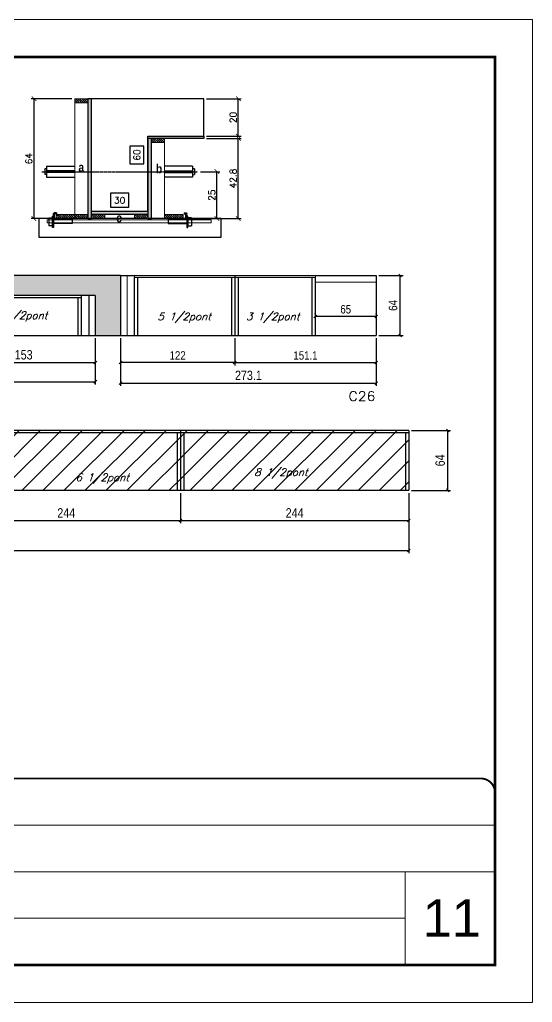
# Model space of a CAD drawing. Extents: x 137137 to 143418, y 10464 to 34486.
# Drawn here: x 141258 to 141806, y 31139 to 32189 of the extents above; entities that cross this region are included whole.
import ezdxf

# ---------------------------------------------------------------- set-up
doc = ezdxf.new("R2010")
doc.units = 0
for name, pattern in [('CONTINUO', [0]), ('DASHED', [0.75, 0.5, -0.25]), ('HIDDEN', [0.375, 0.25, -0.125])]:
    doc.linetypes.add(name, pattern=pattern)
for name, color, linetype in [('5', 5, 'Continuous'), ('barrote', 251, 'Continuous'), ('COTA', 241, 'Continuous'), ('Cota Seção (2x)', 4, 'Continuous'), ('detalhes', 4, 'Continuous'), ('Painéis', 200, 'Continuous'), ('presilha', 1, 'Continuous'), ('SARR_2.2x7', 40, 'Continuous'), ('SARR_3.5x7', 81, 'Continuous'), ('TENSOR', 3, 'Continuous'), ('texto', 7, 'Continuous')]:
    doc.layers.add(name, color=color, linetype=linetype)
for name, color, linetype, lineweight in [('CARIMBO', 255, 'Continuous', 9), ('CONCRETO', 251, 'Continuous', 25), ('Escoras', 2, 'Continuous', 25), ('Folhas', 255, 'Continuous', 9), ('Hachura', 251, 'Continuous', 9), ('Madeira', 126, 'Continuous', 18), ('Sarr 2.2x7', 40, 'Continuous', 9), ('SARRAFO DE PRESSAO', 251, 'DASHED', 9), ('SCO-___-LAJ', 2, 'Continuous', 0)]:
    doc.layers.add(name, color=color, linetype=linetype, lineweight=lineweight)
doc.styles.add('ARIAL', font='arial.ttf')
doc.styles.add('COTA TECNICA', font='techl___.ttf', dxfattribs={"height": 10})
doc.styles.add('COTA TECNICA-50', font='techl___.ttf', dxfattribs={"height": 9})
doc.styles.add('REGUA-120', font='ROMANS.shx', dxfattribs={"height": 15})
doc.styles.add('Romans', font='romans.shx')
doc.styles.add('TECNICA', font='techb___.ttf', dxfattribs={"height": 10})
doc.dimstyles.new('COTA PAINEL-50', dxfattribs={"dimtxt": 9, "dimasz": 3, "dimexe": 3, "dimexo": 3, "dimgap": 3, "dimtad": 1, "dimdec": 1, "dimzin": 12, "dimdsep": 46, "dimtxsty": 'COTA TECNICA-50', "dimblk1": 'OBLIQUE', "dimblk2": 'OBLIQUE', "dimsah": 1, "dimcen": 0.9, "dimclrd": 4, "dimclre": 4, "dimclrt": 240, "dimadec": 1, "dimazin": 3, "dimtfac": 1, "dimtdec": 1, "dimtmove": 0, "dimatfit": 3, "dimfxl": 1, "dimtolj": 1, "dimtzin": 12, "dimarcsym": 0})
doc.dimstyles.new('Cota Seção (2x)', dxfattribs={"dimtxt": 7, "dimasz": 5, "dimexe": 3, "dimexo": 3, "dimgap": 2, "dimtad": 3, "dimdec": 1, "dimlfac": 0.5, "dimzin": 12, "dimdsep": 46, "dimtxsty": 'Romans', "dimblk": 'ARCHTICK', "dimcen": 0, "dimclrd": 4, "dimclre": 4, "dimclrt": 1, "dimadec": 1, "dimazin": 3, "dimtfac": 1, "dimtdec": 1, "dimtmove": 0, "dimatfit": 3, "dimldrblk": 'OBLIQUE', "dimfxl": 1, "dimtolj": 1, "dimtzin": 12, "dimarcsym": 0})
doc.dimstyles.new('Cota Seção interna', dxfattribs={"dimtxt": 7, "dimasz": 6, "dimexe": 0.18, "dimexo": 2, "dimgap": -4, "dimtad": 3, "dimdec": 1, "dimlfac": 0.5, "dimzin": 12, "dimdsep": 46, "dimtxsty": 'Romans', "dimblk": 'ARCHTICK', "dimcen": 0.09, "dimse1": 1, "dimse2": 1, "dimsd1": 1, "dimsd2": 1, "dimclrd": 180, "dimclre": 5, "dimclrt": 1, "dimadec": 0, "dimazin": 3, "dimtfac": 1, "dimtdec": 1, "dimtofl": 0, "dimtmove": 0, "dimatfit": 3, "dimldrblk": 'ARCHTICK', "dimfxl": 1, "dimtolj": 1, "dimtzin": 0, "dimarcsym": 0})
doc.dimstyles.new('PAINEL', dxfattribs={"dimtxt": 10, "dimasz": 3, "dimexe": 3, "dimexo": 3, "dimgap": 3, "dimtad": 1, "dimdec": 1, "dimzin": 12, "dimdsep": 46, "dimtxsty": 'COTA TECNICA', "dimblk1": 'OBLIQUE', "dimblk2": 'OBLIQUE', "dimsah": 1, "dimcen": 0.9, "dimclrd": 4, "dimclre": 4, "dimclrt": 240, "dimadec": 1, "dimazin": 3, "dimtfac": 1, "dimtdec": 1, "dimtmove": 0, "dimatfit": 3, "dimfxl": 1, "dimtolj": 1, "dimtzin": 12, "dimarcsym": 0})
pattern_1 = [(45, (6544.79, 3677.721), (-11.2253202, 11.2253202), [])]
pattern_2 = [(315, (164222.6671, 23796.4695), (1.12253202, 1.12253202), [])]

# ---------------------------------------------------------------- blocks, each defined once
blk = doc.blocks.new('9999999999')
at = {"color": 30, "linetype": 'CONTINUO'}
for p, q in [((98564.6, 34379.6), (99584, 34379.6)), ((98564.6, 34329.8), (99488, 34329.8)), ((99584, 34329.8), (99488, 34329.8)), ((99488, 34329.8), (99488, 34230.2)), ((98564.6, 34280), (99488, 34280))]:
    blk.add_line(p, q, dxfattribs=at)
at = {"color": 30, "linetype": 'CONTINUO', "const_width": 2}
blk.add_lwpolyline([(99584, 34230.2), (99584, 34414.4, 0.414214), (99569, 34429.4), (98229, 34429.4, 0.414214), (98214, 34414.4), (98214, 34245.2, 0.414214), (98229, 34230.2), (99584, 34230.2)], format="xyb", dxfattribs=at)
at = {"layer": 'Folhas'}
blk.add_lwpolyline([(98139, 34190.2), (99624, 34190.2), (99624, 35240.2), (98139, 35240.2)], close=True, dxfattribs=at)
at = {"layer": 'Folhas', "color": 30, "const_width": 3}
blk.add_lwpolyline([(98214, 34230.2), (99584, 34230.2), (99584, 35200.2), (98214, 35200.2)], close=True, dxfattribs=at)
blk = doc.blocks.new('_Oblique')
at = {"color": 0, "linetype": 'ByBlock', "lineweight": -2}
blk.add_line((-0.5, -0.5), (0.5, 0.5), dxfattribs=at)
blk = doc.blocks.new('*D371')
at = {"layer": 'COTA', "color": 4, "linetype": 'ByBlock', "lineweight": -2, "transparency": 16777216}
for p, q in [((141185.8, 31682.7), (141185.8, 31650.5)), ((141429.8, 31682.7), (141429.8, 31650.5)), ((141185.8, 31653.5), (141429.8, 31653.5))]:
    blk.add_line(p, q, dxfattribs=at)
at = {"layer": 'Defpoints', "color": 0, "linetype": 'ByBlock', "transparency": 16777216}
for p in [(141185.8, 31685.7), (141429.8, 31685.7), (141429.8, 31653.5)]:
    blk.add_point(p, dxfattribs=at)
at = {"layer": 'COTA', "color": 4, "linetype": 'ByBlock', "lineweight": -2, "transparency": 16777216, "xscale": 3, "yscale": 3, "zscale": 3, "rotation": 180}
blk.add_blockref('_Oblique', (141185.8, 31653.5), dxfattribs=at)
at = {"layer": 'COTA', "color": 4, "linetype": 'ByBlock', "lineweight": -2, "transparency": 16777216, "xscale": 3, "yscale": 3, "zscale": 3}
blk.add_blockref('_Oblique', (141429.8, 31653.5), dxfattribs=at)
at = {"layer": 'COTA', "color": 240, "linetype": 'ByBlock', "transparency": 16777216, "insert": (141307.8, 31661.6), "char_height": 10, "attachment_point": 5, "style": 'COTA TECNICA'}
blk.add_mtext('\\A1;244', dxfattribs=at)
blk = doc.blocks.new('*D372')
at = {"layer": 'COTA', "color": 4, "linetype": 'ByBlock', "lineweight": -2, "transparency": 16777216}
for p, q in [((141429.8, 31682.7), (141429.8, 31650.5)), ((141673.8, 31682.7), (141673.8, 31650.5)), ((141429.8, 31653.5), (141673.8, 31653.5))]:
    blk.add_line(p, q, dxfattribs=at)
at = {"layer": 'Defpoints', "color": 0, "linetype": 'ByBlock', "transparency": 16777216}
for p in [(141429.8, 31685.7), (141673.8, 31685.7), (141673.8, 31653.5)]:
    blk.add_point(p, dxfattribs=at)
at = {"layer": 'COTA', "color": 4, "linetype": 'ByBlock', "lineweight": -2, "transparency": 16777216, "xscale": 3, "yscale": 3, "zscale": 3, "rotation": 180}
blk.add_blockref('_Oblique', (141429.8, 31653.5), dxfattribs=at)
at = {"layer": 'COTA', "color": 4, "linetype": 'ByBlock', "lineweight": -2, "transparency": 16777216, "xscale": 3, "yscale": 3, "zscale": 3}
blk.add_blockref('_Oblique', (141673.8, 31653.5), dxfattribs=at)
at = {"layer": 'COTA', "color": 240, "linetype": 'ByBlock', "transparency": 16777216, "insert": (141551.8, 31661.6), "char_height": 10, "attachment_point": 5, "style": 'COTA TECNICA'}
blk.add_mtext('\\A1;244', dxfattribs=at)
blk = doc.blocks.new('*D374')
at = {"layer": 'COTA', "color": 4, "linetype": 'ByBlock', "lineweight": -2, "transparency": 16777216}
for p, q in [((141676.8, 31749.7), (141718.4, 31749.7)), ((141715.4, 31685.7), (141715.4, 31749.7)), ((141676.8, 31685.7), (141718.4, 31685.7))]:
    blk.add_line(p, q, dxfattribs=at)
at = {"layer": 'Defpoints', "color": 0, "linetype": 'ByBlock', "transparency": 16777216}
for p in [(141673.8, 31749.7), (141715.4, 31749.7), (141673.8, 31685.7)]:
    blk.add_point(p, dxfattribs=at)
at = {"layer": 'COTA', "color": 4, "linetype": 'ByBlock', "lineweight": -2, "transparency": 16777216, "xscale": 3, "yscale": 3, "zscale": 3}
for p, rotation in [((141715.4, 31749.7), 90), ((141715.4, 31685.7), 270)]:
    blk.add_blockref('_Oblique', p, dxfattribs=dict(at, rotation=rotation))
at = {"layer": 'COTA', "color": 240, "linetype": 'ByBlock', "transparency": 16777216, "insert": (141707.3, 31717.7), "char_height": 10, "attachment_point": 5, "rotation": 90, "style": 'COTA TECNICA'}
blk.add_mtext('\\A1;64', dxfattribs=at)
blk = doc.blocks.new('_ArchTick')
at = {"color": 0, "linetype": 'ByBlock', "const_width": 0.15}
blk.add_lwpolyline([(-0.5, -0.5), (0.5, 0.5)], dxfattribs=at)
blk = doc.blocks.new('*D259')
at = {"layer": 'COTA', "color": 4, "lineweight": -2, "transparency": 16777216}
for p, q in [((141457.8, 32061.7), (141494.6, 32061.7)), ((141491.6, 31976.1), (141491.6, 32061.7)), ((141440.2, 31976.1), (141494.6, 31976.1))]:
    blk.add_line(p, q, dxfattribs=at)
at = {"layer": 'Defpoints', "color": 0, "transparency": 16777216}
for p in [(141454.8, 32061.7), (141491.6, 32061.7), (141437.2, 31976.1)]:
    blk.add_point(p, dxfattribs=at)
at = {"layer": 'COTA', "color": 4, "lineweight": -2, "transparency": 16777216, "xscale": 5, "yscale": 5, "zscale": 5}
for p, rotation in [((141491.6, 32061.7), 90), ((141491.6, 31976.1), 270)]:
    blk.add_blockref('_ArchTick', p, dxfattribs=dict(at, rotation=rotation))
at = {"layer": 'COTA', "color": 1, "transparency": 16777216, "insert": (141486.1, 32018.9), "char_height": 7, "attachment_point": 5, "rotation": 90, "style": 'Romans'}
blk.add_mtext('\\A1;42.8', dxfattribs=at)
blk = doc.blocks.new('*D260')
at = {"layer": 'COTA', "color": 4, "lineweight": -2, "transparency": 16777216}
for p, q in [((141457.8, 32104.1), (141494.6, 32104.1)), ((141491.6, 32064.1), (141491.6, 32104.1)), ((141457.8, 32064.1), (141494.6, 32064.1))]:
    blk.add_line(p, q, dxfattribs=at)
at = {"layer": 'Defpoints', "color": 0, "transparency": 16777216}
for p in [(141454.8, 32104.1), (141491.6, 32104.1), (141454.8, 32064.1)]:
    blk.add_point(p, dxfattribs=at)
at = {"layer": 'COTA', "color": 4, "lineweight": -2, "transparency": 16777216, "xscale": 5, "yscale": 5, "zscale": 5}
for p, rotation in [((141491.6, 32104.1), 90), ((141491.6, 32064.1), 270)]:
    blk.add_blockref('_ArchTick', p, dxfattribs=dict(at, rotation=rotation))
at = {"layer": 'COTA', "color": 1, "transparency": 16777216, "insert": (141486.1, 32084.1), "char_height": 7, "attachment_point": 5, "rotation": 90, "style": 'Romans'}
blk.add_mtext('\\A1;20', dxfattribs=at)
blk = doc.blocks.new('*D261')
at = {"layer": 'Cota Seção (2x)', "color": 180, "lineweight": -2, "transparency": 16777216}
for p, q in [((141390.8, 32053.6), (141375.8, 32053.6)), ((141375.8, 32053.6), (141375.8, 32034.6)), ((141390.8, 32034.6), (141390.8, 32053.6)), ((141375.8, 32034.6), (141390.8, 32034.6))]:
    blk.add_line(p, q, dxfattribs=at)
at = {"layer": 'Defpoints', "color": 0, "transparency": 16777216}
for p in [(141394.8, 32104.1), (141394.8, 32104.1), (141394.8, 31984.1)]:
    blk.add_point(p, dxfattribs=at)
at = {"layer": 'Cota Seção (2x)', "color": 1, "transparency": 16777216, "insert": (141383.3, 32044.1), "char_height": 7, "attachment_point": 5, "rotation": 90, "style": 'Romans'}
blk.add_mtext('\\A1;60', dxfattribs=at)
blk = doc.blocks.new('PRESILHA METÁLICA 1')
at = {"layer": 'presilha'}
for p, q in [((7.5, 10.6), (7.5, 19.9)), ((12, 21), (8.6, 21)), ((9, 11.6), (9, 18.9)), ((12, 19.5), (9.6, 19.5)), ((12, 21), (12, 19.5)), ((0, 13), (6, 13)), ((0, 13), (0, 0)), ((6, 0), (0, 0)), ((6, 15.5), (7.5, 15.5)), ((6, -2.5), (6, 15.5)), ((6, 13), (6, 0)), ((7.5, 15.5), (7.5, -2.5)), ((37.5, 4.1), (7.5, 4.1)), ((37.5, 11), (9.6, 11)), ((37.5, 11), (37.5, 4.1)), ((7.5, -2.5), (6, -2.5))]:
    blk.add_line(p, q, dxfattribs=at)
for centre, radius, start, end in [((8.6, 19.9), 1.14, 90, 180), ((9.6, 18.9), 0.57, 90, 180), ((9.6, 11.6), 0.57, 180, 270)]:
    blk.add_arc(centre, radius, start, end, dxfattribs=at)
blk = doc.blocks.new('*D248')
at = {"layer": 'Cota Seção (2x)', "color": 180, "lineweight": -2, "transparency": 16777216}
for p, q in [((141374.5, 32003.1), (141355.2, 32003.1)), ((141355.2, 32003.1), (141355.2, 31988.1)), ((141374.5, 31988.1), (141374.5, 32003.1)), ((141355.2, 31988.1), (141374.5, 31988.1))]:
    blk.add_line(p, q, dxfattribs=at)
at = {"layer": 'Defpoints', "color": 0, "transparency": 16777216}
for p in [(141334.8, 31984.1), (141394.8, 31984.1), (141394.8, 31976.1)]:
    blk.add_point(p, dxfattribs=at)
at = {"layer": 'Cota Seção (2x)', "color": 1, "transparency": 16777216, "insert": (141364.8, 31995.6), "char_height": 7, "attachment_point": 5, "style": 'Romans'}
blk.add_mtext('\\A1;30', dxfattribs=at)
blk = doc.blocks.new('*D334')
at = {"layer": 'COTA', "color": 4, "lineweight": -2, "transparency": 16777216}
for p, q in [((141313.8, 32104.1), (141270.3, 32104.1)), ((141273.3, 32104.1), (141273.3, 31976.1)), ((141313.8, 31976.1), (141270.3, 31976.1))]:
    blk.add_line(p, q, dxfattribs=at)
at = {"layer": 'Defpoints', "color": 0, "transparency": 16777216}
for p in [(141316.8, 32104.1), (141273.3, 31976.1), (141316.8, 31976.1)]:
    blk.add_point(p, dxfattribs=at)
at = {"layer": 'COTA', "color": 4, "lineweight": -2, "transparency": 16777216, "xscale": 5, "yscale": 5, "zscale": 5}
for p, rotation in [((141273.3, 32104.1), 90), ((141273.3, 31976.1), 270)]:
    blk.add_blockref('_ArchTick', p, dxfattribs=dict(at, rotation=rotation))
at = {"layer": 'COTA', "color": 1, "transparency": 16777216, "insert": (141267.8, 32040.1), "char_height": 7, "attachment_point": 5, "rotation": 90, "style": 'Romans'}
blk.add_mtext('\\A1;64', dxfattribs=at)
blk = doc.blocks.new('*D335')
at = {"layer": 'COTA', "color": 4, "lineweight": -2, "transparency": 16777216}
for p, q in [((141451.1, 32026.2), (141471.8, 32026.2)), ((141468.8, 31976.1), (141468.8, 32026.2)), ((141435.8, 31976.1), (141471.8, 31976.1))]:
    blk.add_line(p, q, dxfattribs=at)
at = {"layer": 'Defpoints', "color": 0, "transparency": 16777216}
for p in [(141448.1, 32026.2), (141468.8, 32026.2), (141432.8, 31976.1)]:
    blk.add_point(p, dxfattribs=at)
at = {"layer": 'COTA', "color": 4, "lineweight": -2, "transparency": 16777216, "xscale": 5, "yscale": 5, "zscale": 5}
for p, rotation in [((141468.8, 32026.2), 90), ((141468.8, 31976.1), 270)]:
    blk.add_blockref('_ArchTick', p, dxfattribs=dict(at, rotation=rotation))
at = {"layer": 'COTA', "color": 1, "transparency": 16777216, "insert": (141463.3, 32001.1), "char_height": 7, "attachment_point": 5, "rotation": 90, "style": 'Romans'}
blk.add_mtext('\\A1;25', dxfattribs=at)
blk = doc.blocks.new('*D444')
at = {"layer": 'COTA', "color": 4, "linetype": 'ByBlock', "lineweight": -2, "transparency": 16777216}
for p, q in [((141185.8, 31848.2), (141185.8, 31819.2)), ((141338.8, 31848.2), (141338.8, 31819.2)), ((141185.8, 31822.2), (141338.8, 31822.2))]:
    blk.add_line(p, q, dxfattribs=at)
at = {"layer": 'Defpoints', "color": 0, "linetype": 'ByBlock', "transparency": 16777216}
for p in [(141185.8, 31851.2), (141338.8, 31851.2), (141338.8, 31822.2)]:
    blk.add_point(p, dxfattribs=at)
at = {"layer": 'COTA', "color": 4, "linetype": 'ByBlock', "lineweight": -2, "transparency": 16777216, "xscale": 3, "yscale": 3, "zscale": 3, "rotation": 180}
blk.add_blockref('_Oblique', (141185.8, 31822.2), dxfattribs=at)
at = {"layer": 'COTA', "color": 4, "linetype": 'ByBlock', "lineweight": -2, "transparency": 16777216, "xscale": 3, "yscale": 3, "zscale": 3}
blk.add_blockref('_Oblique', (141338.8, 31822.2), dxfattribs=at)
at = {"layer": 'COTA', "color": 240, "linetype": 'ByBlock', "transparency": 16777216, "insert": (141262.3, 31830.5), "char_height": 10, "attachment_point": 5, "style": 'COTA TECNICA'}
blk.add_mtext('\\A1;153', dxfattribs=at)
blk = doc.blocks.new('*D446')
at = {"layer": 'Defpoints', "color": 0, "linetype": 'ByBlock', "transparency": 16777216}
for p in [(141365.8, 31851.2), (141487.8, 31851.2), (141365.8, 31822.2)]:
    blk.add_point(p, dxfattribs=at)
at = {"layer": 'Escoras', "color": 4, "linetype": 'ByBlock', "lineweight": -2, "transparency": 16777216}
for p, q in [((141365.8, 31848.2), (141365.8, 31819.2)), ((141487.8, 31848.2), (141487.8, 31819.2)), ((141487.8, 31822.2), (141365.8, 31822.2))]:
    blk.add_line(p, q, dxfattribs=at)
at = {"layer": 'Escoras', "color": 4, "linetype": 'ByBlock', "lineweight": -2, "transparency": 16777216, "xscale": 3, "yscale": 3, "zscale": 3, "rotation": 180}
blk.add_blockref('_Oblique', (141365.8, 31822.2), dxfattribs=at)
at = {"layer": 'Escoras', "color": 4, "linetype": 'ByBlock', "lineweight": -2, "transparency": 16777216, "xscale": 3, "yscale": 3, "zscale": 3}
blk.add_blockref('_Oblique', (141487.8, 31822.2), dxfattribs=at)
at = {"layer": 'Escoras', "color": 240, "linetype": 'ByBlock', "transparency": 16777216, "insert": (141426.8, 31829.8), "char_height": 9, "attachment_point": 5, "style": 'COTA TECNICA-50'}
blk.add_mtext('\\A1;122', dxfattribs=at)
blk = doc.blocks.new('*D447')
at = {"layer": 'Defpoints', "color": 0, "linetype": 'ByBlock', "transparency": 16777216}
for p in [(141487.8, 31851.2), (141638.9, 31851.2), (141638.9, 31822.2)]:
    blk.add_point(p, dxfattribs=at)
at = {"layer": 'Escoras', "color": 4, "linetype": 'ByBlock', "lineweight": -2, "transparency": 16777216}
for p, q in [((141487.8, 31848.2), (141487.8, 31819.2)), ((141638.9, 31848.2), (141638.9, 31819.2)), ((141487.8, 31822.2), (141638.9, 31822.2))]:
    blk.add_line(p, q, dxfattribs=at)
at = {"layer": 'Escoras', "color": 4, "linetype": 'ByBlock', "lineweight": -2, "transparency": 16777216, "xscale": 3, "yscale": 3, "zscale": 3, "rotation": 180}
blk.add_blockref('_Oblique', (141487.8, 31822.2), dxfattribs=at)
at = {"layer": 'Escoras', "color": 4, "linetype": 'ByBlock', "lineweight": -2, "transparency": 16777216, "xscale": 3, "yscale": 3, "zscale": 3}
blk.add_blockref('_Oblique', (141638.9, 31822.2), dxfattribs=at)
at = {"layer": 'Escoras', "color": 240, "linetype": 'ByBlock', "transparency": 16777216, "insert": (141563.4, 31829.8), "char_height": 9, "attachment_point": 5, "style": 'COTA TECNICA-50'}
blk.add_mtext('\\A1;151.1', dxfattribs=at)
blk = doc.blocks.new('*D448')
at = {"layer": 'Defpoints', "color": 0, "linetype": 'ByBlock', "transparency": 16777216}
for p in [(141638.9, 31915.2), (141664.6, 31915.2), (141638.9, 31851.2)]:
    blk.add_point(p, dxfattribs=at)
at = {"layer": 'Escoras', "color": 4, "linetype": 'ByBlock', "lineweight": -2, "transparency": 16777216}
for p, q in [((141641.9, 31915.2), (141667.6, 31915.2)), ((141664.6, 31851.2), (141664.6, 31915.2)), ((141641.9, 31851.2), (141667.6, 31851.2))]:
    blk.add_line(p, q, dxfattribs=at)
at = {"layer": 'Escoras', "color": 4, "linetype": 'ByBlock', "lineweight": -2, "transparency": 16777216, "xscale": 3, "yscale": 3, "zscale": 3}
for p, rotation in [((141664.6, 31915.2), 90), ((141664.6, 31851.2), 270)]:
    blk.add_blockref('_Oblique', p, dxfattribs=dict(at, rotation=rotation))
at = {"layer": 'Escoras', "color": 240, "linetype": 'ByBlock', "transparency": 16777216, "insert": (141657, 31883.2), "char_height": 9, "attachment_point": 5, "rotation": 90, "style": 'COTA TECNICA-50'}
blk.add_mtext('\\A1;64', dxfattribs=at)
blk = doc.blocks.new('*D433')
at = {"layer": 'Defpoints', "color": 0, "linetype": 'ByBlock', "transparency": 16777216}
for p in [(141573.9, 31871.5), (141573.9, 31871), (141638.9, 31871)]:
    blk.add_point(p, dxfattribs=at)
at = {"layer": 'Escoras', "color": 4, "linetype": 'ByBlock', "lineweight": -2, "transparency": 16777216}
for p, q in [((141573.9, 31874), (141573.9, 31874.5)), ((141638.9, 31871.5), (141573.9, 31871.5)), ((141638.9, 31874), (141638.9, 31874.5))]:
    blk.add_line(p, q, dxfattribs=at)
at = {"layer": 'Escoras', "color": 4, "linetype": 'ByBlock', "lineweight": -2, "transparency": 16777216, "xscale": 3, "yscale": 3, "zscale": 3, "rotation": 180}
blk.add_blockref('_Oblique', (141573.9, 31871.5), dxfattribs=at)
at = {"layer": 'Escoras', "color": 4, "linetype": 'ByBlock', "lineweight": -2, "transparency": 16777216, "xscale": 3, "yscale": 3, "zscale": 3}
blk.add_blockref('_Oblique', (141638.9, 31871.5), dxfattribs=at)
at = {"layer": 'Escoras', "color": 240, "linetype": 'ByBlock', "transparency": 16777216, "insert": (141606.4, 31879.1), "char_height": 9, "attachment_point": 5, "style": 'COTA TECNICA-50'}
blk.add_mtext('\\A1;65', dxfattribs=at)
blk = doc.blocks.new('*D462')
at = {"layer": 'COTA', "color": 4, "lineweight": -2, "ltscale": 25, "transparency": 16777216}
for p, q in [((140835.4, 31848.2), (140835.4, 31798.8)), ((141338.8, 31848.2), (141338.8, 31798.8)), ((140835.4, 31801.8), (141338.8, 31801.8))]:
    blk.add_line(p, q, dxfattribs=at)
at = {"layer": 'Defpoints', "color": 0, "ltscale": 25, "transparency": 16777216}
for p in [(140835.4, 31851.2), (141338.8, 31851.2), (141338.8, 31801.8)]:
    blk.add_point(p, dxfattribs=at)
at = {"layer": 'COTA', "color": 4, "lineweight": -2, "ltscale": 25, "transparency": 16777216, "xscale": 3, "yscale": 3, "zscale": 3, "rotation": 180}
blk.add_blockref('_Oblique', (140835.4, 31801.8), dxfattribs=at)
at = {"layer": 'COTA', "color": 4, "lineweight": -2, "ltscale": 25, "transparency": 16777216, "xscale": 3, "yscale": 3, "zscale": 3}
blk.add_blockref('_Oblique', (141338.8, 31801.8), dxfattribs=at)
at = {"layer": 'COTA', "color": 240, "ltscale": 25, "transparency": 16777216, "insert": (141087.1, 31810), "char_height": 10, "attachment_point": 5, "style": 'COTA TECNICA'}
blk.add_mtext('\\A1;503.4', dxfattribs=at)
blk = doc.blocks.new('*D463')
at = {"layer": 'COTA', "color": 4, "lineweight": -2, "ltscale": 25, "transparency": 16777216}
for p, q in [((141365.8, 31848.2), (141365.8, 31797.3)), ((141638.9, 31848.2), (141638.9, 31797.3)), ((141365.8, 31800.3), (141638.9, 31800.3))]:
    blk.add_line(p, q, dxfattribs=at)
at = {"layer": 'Defpoints', "color": 0, "ltscale": 25, "transparency": 16777216}
for p in [(141365.8, 31851.2), (141638.9, 31851.2), (141638.9, 31800.3)]:
    blk.add_point(p, dxfattribs=at)
at = {"layer": 'COTA', "color": 4, "lineweight": -2, "ltscale": 25, "transparency": 16777216, "xscale": 3, "yscale": 3, "zscale": 3, "rotation": 180}
blk.add_blockref('_Oblique', (141365.8, 31800.3), dxfattribs=at)
at = {"layer": 'COTA', "color": 4, "lineweight": -2, "ltscale": 25, "transparency": 16777216, "xscale": 3, "yscale": 3, "zscale": 3}
blk.add_blockref('_Oblique', (141638.9, 31800.3), dxfattribs=at)
at = {"layer": 'COTA', "color": 240, "ltscale": 25, "transparency": 16777216, "insert": (141502.4, 31808.5), "char_height": 10, "attachment_point": 5, "style": 'COTA TECNICA'}
blk.add_mtext('\\A1;273.1', dxfattribs=at)
blk = doc.blocks.new('*D1762')
at = {"layer": 'COTA', "color": 4, "lineweight": -2, "ltscale": 25, "transparency": 16777216}
for p, q in [((140453.8, 31682.7), (140453.8, 31618.4)), ((141673.8, 31682.7), (141673.8, 31618.4)), ((140453.8, 31621.4), (141673.8, 31621.4))]:
    blk.add_line(p, q, dxfattribs=at)
at = {"layer": 'Defpoints', "color": 0, "ltscale": 25, "transparency": 16777216}
for p in [(140453.8, 31685.7), (141673.8, 31685.7), (141673.8, 31621.4)]:
    blk.add_point(p, dxfattribs=at)
at = {"layer": 'COTA', "color": 4, "lineweight": -2, "ltscale": 25, "transparency": 16777216, "xscale": 3, "yscale": 3, "zscale": 3, "rotation": 180}
blk.add_blockref('_Oblique', (140453.8, 31621.4), dxfattribs=at)
at = {"layer": 'COTA', "color": 4, "lineweight": -2, "ltscale": 25, "transparency": 16777216, "xscale": 3, "yscale": 3, "zscale": 3}
blk.add_blockref('_Oblique', (141673.8, 31621.4), dxfattribs=at)
at = {"layer": 'COTA', "color": 240, "ltscale": 25, "transparency": 16777216, "insert": (141063.8, 31629.5), "char_height": 10, "attachment_point": 5, "style": 'COTA TECNICA'}
blk.add_mtext('\\A1;1220', dxfattribs=at)

msp = doc.modelspace()

# ---------------------------------------------------------------- hatches: boundary and pattern name
at = {"layer": 'COTA', "linetype": 'ByBlock'}
h = msp.add_hatch(dxfattribs=at)
h.set_pattern_fill('AR-CONC', color=256, scale=0.03)
h.set_pattern_definition([(50, (0, 60.2437), (5.46554007, -0.47817257), [0.5715, -6.2865]), (355, (0, 60.2437), (-1.05730264, 5.73170536), [0.4572, -5.02921753]), (100.4514447, (0.4555, 60.204), (4.40823741, 5.25353256), [0.48570026, -5.34270734]), (46.1842, (0, 61.7677), (8.13237123, -1.26126984), [0.85725, -9.42975]), (96.6355576, (0.678, 61.6625), (7.122124, 7.42278374), [0.7285507, -8.01406824]), (351.184151, (0, 61.768), (7.122124, 7.42278374), [0.685799, -7.54379196]), (21, (0.762, 61.3867), (4.54843174, -3.06795595), [0.5715, -6.2865]), (326, (0.762, 61.3867), (1.85406085, 5.52563898), [0.4572, -5.0292]), (71.451445, (1.141, 61.131), (6.40249258, 2.45768307), [0.48570026, -5.34269813]), (37.5, (0, 60.2437), (0.092658098, 2.536651166), [0, -4.96824, 0, -5.1054, 0, -5.04825]), (7.5, (0, 60.2437), (2.004589875, 3.005417245), [0, -2.91084, 0, -4.85394, 0, -1.92405]), (327.5, (-1.6993, 60.2437), (4.067717855, -0.17186232), [0, -1.905, 0, -5.9436, 0, -7.8867]), (317.5, (-2.4613, 60.2437), (4.44387544, 0.76279473), [0, -2.4765, 0, -3.94716, 0, -5.6007])])
h.paths.add_polyline_path([(140835.43, 31893.95), (141040.83, 31893.95), (141178.83, 31893.95), (141338.83, 31893.95), (141338.83, 31851.15), (141365.83, 31851.15), (141365.83, 31915.15), (140453.83, 31915.15), (140453.83, 31893.95), (140787.43, 31893.95), (140787.43, 31851.15), (140835.43, 31851.15)])
at = {"layer": 'Hachura'}
h = msp.add_hatch(dxfattribs=at)
h.set_pattern_fill('ANSI31', color=256, scale=0.5, angle=270, style=0)
h.set_pattern_definition(pattern_2)
h.paths.add_polyline_path([(141316.85, 32099.71), (141316.85, 32104.11), (141330.85, 32104.11), (141330.85, 32099.71)])
h = msp.add_hatch(color=256, dxfattribs=at)
h.dxf.hatch_style = 1
h.paths.add_polyline_path([(141334.85, 32104.11), (141330.85, 32104.11), (141330.85, 31976.11), (141334.85, 31976.11)])
h = msp.add_hatch(color=256, dxfattribs=at)
h.dxf.hatch_style = 1
h.paths.add_polyline_path([(141394.85, 32061.71), (141394.85, 32064.11), (141454.85, 32064.11), (141454.85, 32061.71)])
h = msp.add_hatch(color=256, dxfattribs=at)
h.dxf.hatch_style = 1
h.paths.add_polyline_path([(141398.85, 32061.71), (141394.85, 32061.71), (141394.85, 31976.11), (141398.85, 31976.11)])
h = msp.add_hatch(dxfattribs=at)
h.set_pattern_fill('ANSI31', color=256, scale=0.5, angle=270, style=0)
h.set_pattern_definition([(315, (164304.6661, 23754.0695), (1.12253202, 1.12253202), [])])
h.paths.add_polyline_path([(141398.85, 32057.31), (141398.85, 32061.71), (141412.85, 32061.71), (141412.85, 32057.31)])
h = msp.add_hatch(color=256, dxfattribs=at)
h.dxf.hatch_style = 1
h.paths.add_polyline_path([(141334.85, 31980.51), (141334.85, 31984.11), (141394.85, 31984.11), (141394.85, 31980.51)])
h = msp.add_hatch(dxfattribs=at)
h.set_pattern_fill('ANSI31', color=256, scale=0.5, angle=270, style=0)
h.set_pattern_definition([(315, (164188.6671, 23746.4695), (1.12253202, 1.12253202), [])])
h.paths.add_polyline_path([(141316.85, 31976.11), (141316.85, 31980.51), (141296.85, 31980.51), (141296.85, 31976.11)])
h = msp.add_hatch(dxfattribs=at)
h.set_pattern_fill('ANSI31', color=256, scale=0.5, angle=270, style=0)
h.set_pattern_definition(pattern_2)
h.paths.add_polyline_path([(141316.85, 31980.51), (141316.85, 31976.11), (141330.85, 31976.11), (141330.85, 31980.51)])
h = msp.add_hatch(dxfattribs=at)
h.set_pattern_fill('ANSI31', color=256, scale=0.5, angle=270, style=0)
h.set_pattern_definition([(315, (164291.4671, 23746.4695), (1.12253202, 1.12253202), [])])
h.paths.add_polyline_path([(141334.85, 31976.11), (141334.85, 31980.51), (141348.85, 31980.51), (141348.85, 31976.11)])
h = msp.add_hatch(dxfattribs=at)
h.set_pattern_fill('ANSI31', color=256, scale=0.5, angle=270, style=0)
h.set_pattern_definition([(315, (164313.4661, 23746.4695), (1.12253202, 1.12253202), [])])
h.paths.add_polyline_path([(141394.85, 31976.11), (141394.85, 31980.51), (141380.85, 31980.51), (141380.85, 31976.11)])
h = msp.add_hatch(dxfattribs=at)
h.set_pattern_fill('ANSI31', color=256, scale=0.5, angle=270, style=0)
h.set_pattern_definition([(315, (164304.6661, 23746.4695), (1.12253202, 1.12253202), [])])
h.paths.add_polyline_path([(141432.85, 31976.11), (141432.85, 31980.51), (141412.85, 31980.51), (141412.85, 31976.11)])
at = {"layer": 'Hachura', "linetype": 'ByBlock'}
h = msp.add_hatch(dxfattribs=at)
h.set_pattern_fill('ANSI31', color=256, scale=5)
h.set_pattern_definition(pattern_1)
h.paths.add_polyline_path([(141185.83, 31749.73), (141185.83, 31685.73), (141429.83, 31685.73), (141429.83, 31749.73)])
h = msp.add_hatch(dxfattribs=at)
h.set_pattern_fill('ANSI31', color=256, scale=5)
h.set_pattern_definition(pattern_1)
h.paths.add_polyline_path([(141673.83, 31749.73), (141429.83, 31749.73), (141429.83, 31685.73), (141673.83, 31685.73)])

# ---------------------------------------------------------------- linework, layer by layer
at = {"ltscale": 3}
for p, q in [((141284.85, 32029.16), (141284.85, 32023.16)), ((141286.85, 32029.16), (141284.85, 32029.16)), ((141286.85, 32032.16), (141286.85, 32020.16)), ((141286.85, 32032.16), (141316.85, 32032.16)), ((141316.85, 32027.16), (141286.85, 32027.16)), ((141316.85, 32025.16), (141286.85, 32025.16)), ((141442.85, 32032.16), (141412.85, 32032.16)), ((141412.85, 32027.16), (141442.85, 32027.16)), ((141412.85, 32025.16), (141442.85, 32025.16)), ((141442.85, 32032.16), (141442.85, 32020.16)), ((141444.85, 32029.16), (141442.85, 32029.16)), ((141444.85, 32029.16), (141444.85, 32023.16)), ((141286.85, 32023.16), (141284.85, 32023.16)), ((141286.85, 32020.16), (141316.85, 32020.16)), ((141442.85, 32020.16), (141412.85, 32020.16)), ((141442.85, 32023.16), (141444.85, 32023.16))]:
    msp.add_line(p, q, dxfattribs=at)
at = {"layer": 'barrote'}
msp.add_lwpolyline([(141278.48, 31956.11), (141473.45, 31956.11), (141473.45, 31976.11), (141278.48, 31976.11)], close=True, dxfattribs=at)
at = {"layer": 'CONCRETO'}
msp.add_line((141334.85, 31984.11), (141334.85, 32104.11), dxfattribs=at)
msp.add_lwpolyline([(141334.85, 31984.11), (141394.85, 31984.11), (141394.85, 32064.11), (141454.85, 32064.11), (141454.85, 32104.11), (141394.85, 32104.11), (141394.85, 32104.11), (141334.85, 32104.11)], dxfattribs=at)
at = {"layer": 'COTA', "linetype": 'ByBlock'}
for p, q in [((141365.83, 31915.15), (140453.83, 31915.15)), ((141338.83, 31851.15), (141365.83, 31851.15))]:
    msp.add_line(p, q, dxfattribs=at)
at = {"layer": 'Madeira'}
for points in [[(141316.85, 32099.71), (141316.85, 32104.11), (141330.85, 32104.11), (141330.85, 32099.71)], [(141316.85, 32104.11), (141330.85, 32104.11), (141330.85, 31976.11), (141316.85, 31976.11)], [(141398.85, 32057.31), (141398.85, 32061.71), (141412.85, 32061.71), (141412.85, 32057.31)], [(141398.85, 32061.71), (141412.85, 32061.71), (141412.85, 31976.11), (141398.85, 31976.11)], [(141316.85, 31976.11), (141316.85, 31980.51), (141296.85, 31980.51), (141296.85, 31976.11)], [(141316.85, 31980.51), (141316.85, 31976.11), (141330.85, 31976.11), (141330.85, 31980.51)], [(141334.85, 31976.11), (141334.85, 31980.51), (141348.85, 31980.51), (141348.85, 31976.11)], [(141394.85, 31976.11), (141394.85, 31980.51), (141380.85, 31980.51), (141380.85, 31976.11)], [(141432.85, 31976.11), (141432.85, 31980.51), (141412.85, 31980.51), (141412.85, 31976.11)]]:
    msp.add_lwpolyline(points, close=True, dxfattribs=at)
at = {"layer": 'Painéis', "linetype": 'ByBlock'}
for p, q in [((141365.83, 31915.15), (141638.93, 31915.15)), ((141365.83, 31915.15), (141365.83, 31851.15)), ((141487.83, 31915.15), (141487.83, 31851.15)), ((141638.93, 31915.15), (141638.93, 31851.15)), ((141338.83, 31893.95), (141338.83, 31851.15)), ((140835.43, 31851.15), (141338.83, 31851.15)), ((141365.83, 31851.15), (141638.93, 31851.15)), ((141348.83, 31749.73), (141348.83, 31749.73)), ((141429.83, 31749.73), (141429.83, 31685.73)), ((141673.83, 31749.73), (141673.83, 31685.73)), ((140453.83, 31685.73), (141673.83, 31685.73))]:
    msp.add_line(p, q, dxfattribs=at)
at = {"layer": 'Painéis'}
for points in [[(141334.85, 32104.11), (141330.85, 32104.11), (141330.85, 31976.11), (141334.85, 31976.11)], [(141394.85, 32061.71), (141394.85, 32064.11), (141454.85, 32064.11), (141454.85, 32061.71)], [(141398.85, 32061.71), (141394.85, 32061.71), (141394.85, 31976.11), (141398.85, 31976.11)], [(141334.85, 31980.51), (141334.85, 31984.11), (141394.85, 31984.11), (141394.85, 31980.51)]]:
    msp.add_lwpolyline(points, close=True, dxfattribs=at)
at = {"layer": 'Painéis', "linetype": 'ByBlock'}
for points in [[(141338.83, 31893.95), (141178.83, 31893.95), (141040.83, 31893.95), (141040.83, 31893.95), (140835.43, 31893.95)], [(141673.83, 31749.73), (141178.83, 31749.73), (141040.83, 31749.73), (141040.83, 31749.73), (140453.83, 31749.73)]]:
    msp.add_lwpolyline(points, dxfattribs=at)
at = {"layer": 'Sarr 2.2x7'}
for p, q in [((141372.83, 31915.15), (141372.83, 31851.15)), ((141380.83, 31912.95), (141380.83, 31915.15)), ((141487.83, 31912.95), (141380.83, 31912.95)), ((141487.83, 31912.95), (141573.93, 31912.95)), ((141573.93, 31912.95), (141573.93, 31915.15)), ((141638.93, 31908.15), (141573.93, 31908.15))]:
    msp.add_line(p, q, dxfattribs=at)
at = {"layer": 'SARR_2.2x7', "linetype": 'Continuous', "ltscale": 50}
for p, q in [((141185.83, 31891.75), (141323.83, 31891.75)), ((141331.83, 31893.95), (141331.83, 31851.15)), ((141244.83, 31747.53), (141429.83, 31747.53)), ((141429.83, 31747.53), (141673.83, 31747.53))]:
    msp.add_line(p, q, dxfattribs=at)
at = {"layer": 'SARR_3.5x7'}
for p, q in [((141380.83, 31851.15), (141380.83, 31912.95)), ((141384.33, 31851.15), (141384.33, 31912.95)), ((141484.29, 31912.95), (141484.29, 31851.15)), ((141491.37, 31912.96), (141491.37, 31851.15)), ((141570.43, 31851.15), (141570.43, 31912.95)), ((141573.93, 31851.15), (141573.93, 31912.95)), ((141320.33, 31891.75), (141320.33, 31851.15)), ((141323.83, 31893.95), (141323.83, 31851.15)), ((141426.33, 31747.53), (141426.33, 31685.73)), ((141433.33, 31747.53), (141433.33, 31685.73)), ((141670.33, 31747.53), (141670.33, 31685.73))]:
    msp.add_line(p, q, dxfattribs=at)
at = {"layer": 'SCO-___-LAJ', "color": 1}
msp.add_lwpolyline([(141287.49, 31974.78), (141462.79, 31974.78), (141462.79, 31971.58), (141287.49, 31971.58)], close=True, dxfattribs=at)
at = {"layer": 'TENSOR', "linetype": 'HIDDEN', "ltscale": 0.5}
msp.add_line((141281.85, 32026.16), (141448.15, 32026.16), dxfattribs=at)

# ---------------------------------------------------------------- block references
at = {"layer": 'presilha', "yscale": 0.6666666666666666, "zscale": 0.6666666666666666}
for p, xscale in [((141289.27, 31968.15), 0.6666666666666666), ((141441.71, 31968.15), -0.6666666666666666)]:
    msp.add_blockref('PRESILHA METÁLICA 1', p, dxfattribs=dict(at, xscale=xscale))
at = {"layer": 'SARRAFO DE PRESSAO', "color": 6, "linetype": 'ByBlock'}
msp.add_blockref('9999999999', (42181.81, -3051.58), dxfattribs=at)

# ---------------------------------------------------------------- texts
at = {"layer": '5', "style": 'REGUA-120', "width": 1.1}
msp.add_text('C26', height=10, dxfattribs=at).set_placement((141609.36, 31781.34))
at = {"layer": 'CARIMBO', "style": 'ARIAL'}
msp.add_text('11', height=40, dxfattribs=at).set_placement((141688.65, 31208.77))
at = {"layer": 'detalhes', "style": 'TECNICA'}
for s, p in [('a', (141320.8, 32026.14)), ('b', (141403.56, 32024.52)), ('c', (141361.22, 31972.06))]:
    msp.add_text(s, height=9.6, dxfattribs=at).set_placement(p)
at = {"layer": 'texto', "color": 2, "char_height": 8, "attachment_point": 5, "style": 'Romans'}
for s, insert in [('{\\Q19;\\C256;6 1/2pont}', (141259.1, 31871.38)), ('{\\Q19;\\C256;5 1/2pont}', (141433.78, 31870.19)), ('{\\Q19;\\C256;3 1/2pont}', (141528.35, 31870.19)), ('{\\Q19;\\C256;8 1/2pont}', (141537.17, 31703.72)), ('{\\Q19;\\C256;6 1/2pont}', (141346.26, 31698.26))]:
    msp.add_mtext(s, dxfattribs=dict(at, insert=insert))

# ---------------------------------------------------------------- dimensions: what is measured, and where the dimension line sits
at = {"layer": 'COTA'}
for base, p1, p2, picture, middle in [((141273.31, 31976.11), (141316.85, 32104.11), (141316.85, 31976.11), '*D334', (141267.81, 32040.11)), ((141491.56, 32104.11), (141454.85, 32064.11), (141454.85, 32104.11), '*D260', (141486.06, 32084.11)), ((141491.56, 32061.71), (141437.25, 31976.11), (141454.85, 32061.71), '*D259', (141486.06, 32018.91)), ((141468.78, 32026.16), (141432.85, 31976.11), (141448.15, 32026.16), '*D335', (141463.28, 32001.14))]:
    dim = msp.add_linear_dim(base=base, p1=p1, p2=p2, angle=90, dimstyle='Cota Seção (2x)', dxfattribs=at)
    dim.commit()
    dim.dimension.update_dxf_attribs({"geometry": picture, "text_midpoint": middle})
at = {"layer": 'COTA', "ltscale": 25}
for base, p1, p2, picture, middle in [((141338.83, 31801.78), (140835.43, 31851.15), (141338.83, 31851.15), '*D462', (141087.13, 31810)), ((141638.93, 31800.28), (141365.83, 31851.15), (141638.93, 31851.15), '*D463', (141502.38, 31808.5)), ((141673.83, 31621.42), (140453.83, 31685.73), (141673.83, 31685.73), '*D1762', (141063.83, 31629.52))]:
    dim = msp.add_linear_dim(base=base, p1=p1, p2=p2, dimstyle='PAINEL', dxfattribs=at)
    dim.commit()
    dim.dimension.update_dxf_attribs({"geometry": picture, "text_midpoint": middle})
at = {"layer": 'COTA', "linetype": 'ByBlock'}
for base, p1, p2, picture, middle in [((141338.83, 31822.24), (141185.83, 31851.15), (141338.83, 31851.15), '*D444', (141262.33, 31830.46)), ((141429.83, 31653.54), (141185.83, 31685.73), (141429.83, 31685.73), '*D371', (141307.83, 31661.62)), ((141673.83, 31653.54), (141429.83, 31685.73), (141673.83, 31685.73), '*D372', (141551.83, 31661.62))]:
    dim = msp.add_linear_dim(base=base, p1=p1, p2=p2, dimstyle='PAINEL', override={"dimtmove": 1}, dxfattribs=at)
    dim.commit()
    dim.dimension.update_dxf_attribs({"geometry": picture, "text_midpoint": middle})
dim = msp.add_linear_dim(base=(141715.37, 31749.73), p1=(141673.83, 31685.73), p2=(141673.83, 31749.73), angle=90, dimstyle='PAINEL', dxfattribs=at)
dim.commit()
dim.dimension.update_dxf_attribs({"geometry": '*D374', "text_midpoint": (141707.27, 31717.73)})
at = {"layer": 'Cota Seção (2x)'}
dim = msp.add_linear_dim(base=(141394.85, 32104.11), p1=(141394.85, 31984.11), p2=(141394.85, 32104.11), angle=90, dimstyle='Cota Seção interna', dxfattribs=at)
dim.commit()
dim.dimension.update_dxf_attribs({"geometry": '*D261', "text_midpoint": (141383.35, 32044.11)})
dim = msp.add_linear_dim(base=(141394.85, 31984.11), p1=(141334.85, 31984.11), p2=(141394.85, 31976.11), dimstyle='Cota Seção interna', dxfattribs=at)
dim.commit()
dim.dimension.update_dxf_attribs({"geometry": '*D248', "text_midpoint": (141364.85, 31984.11), "dimtype": 160})
at = {"layer": 'Escoras', "linetype": 'ByBlock'}
dim = msp.add_linear_dim(base=(141664.55, 31915.15), p1=(141638.93, 31851.15), p2=(141638.93, 31915.15), angle=90, dimstyle='COTA PAINEL-50', override={"dimarcsym": 1}, dxfattribs=at)
dim.commit()
dim.dimension.update_dxf_attribs({"geometry": '*D448', "text_midpoint": (141656.96, 31883.15)})
for base, p1, p2, picture, middle in [((141573.93, 31871.52), (141638.93, 31871.03), (141573.93, 31871.03), '*D433', (141606.43, 31879.12)), ((141365.83, 31822.24), (141487.83, 31851.15), (141365.83, 31851.15), '*D446', (141426.83, 31829.79)), ((141638.93, 31822.24), (141487.83, 31851.15), (141638.93, 31851.15), '*D447', (141563.38, 31829.84))]:
    dim = msp.add_linear_dim(base=base, p1=p1, p2=p2, dimstyle='COTA PAINEL-50', override={"dimarcsym": 1}, dxfattribs=at)
    dim.commit()
    dim.dimension.update_dxf_attribs({"geometry": picture, "text_midpoint": middle})

doc.saveas('drawing.dxf')
